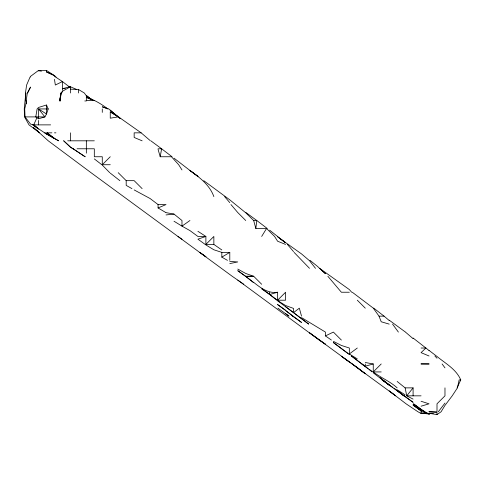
<?xml version="1.0" encoding="UTF-8"?>
<svg xmlns="http://www.w3.org/2000/svg" width="485" height="485" viewBox="0 0 485 485"><rect width="100%" height="100%" fill="white"/><g stroke="black" fill="none" stroke-linecap="round" stroke-linejoin="round"><path stroke-width="0.73" d="M61.007 92.993L60.158 100.965L61.007 92.993L62.432 91.265L70.404 86.754L76.381 89.343M285.58 244.416L277.614 241.233L274.583 236.45L266.556 228.477L255.844 228.477L256.795 220.511L245.956 212.539M26.366 103.863L26.16 100.965L27.336 92.993L30.555 87.051L27.669 92.993M181.978 169.944L178.68 164.724L171.466 156.752L160.208 156.752L161.62 148.78L150.835 140.814M61.177 92.993L59.346 100.965L60.783 95.891M48.221 108.937L46.493 114.011L44.917 116.903L38.521 118.795L35.769 116.903L37.115 108.937L38.521 107.458L46.493 105.002L48.221 108.937L38.521 108.937L38.521 118.795M457.1 387.873L460.75 379.9C456.227 369.206 445.551 363.55 437.003 356.475L429.031 350.4M38.521 129.174L33.714 124.875L36.987 117.57M261.67 236.45L266.556 228.477M61.601 92.993L62.432 91.689M444.975 403.077L438.313 411.777M397.154 381.446L405.127 387.873L413.093 387.873L406.745 395.839L413.093 399.106M77.048 148.78L94.314 148.78L94.314 156.752L102.28 156.752L102.28 164.724L110.253 156.752M213.855 244.416L205.889 244.416L213.855 236.45L213.855 244.416L221.827 249.957M277.614 300.203L285.58 292.237L285.58 300.203L277.614 300.203L277.614 292.237C268.369 293.789 260.53 287.829 253.703 282.385M381.216 363.962L373.25 371.928C380.919 377.821 390.019 381.295 397.154 387.873M41.419 71.077L38.521 70.422L30.555 76.357L30.555 77.054L30.058 77.054L26.62 85.027L25.462 92.993L25.547 100.965L25.814 92.993L24.25 108.937L24.541 116.903L28.991 124.875L39.624 132.841L33.398 127.61L38.521 131.896M357.306 358.906L349.339 353.965L357.306 348.024M189.95 220.511L181.978 226.137L174.006 221.227M430.48 413.341L429.031 413.311L437.003 414.578L441.095 411.777L444.975 405.405L452.208 395.839L457.434 387.873L459.143 379.9L460.75 379.9M227.465 260.354L221.827 257.135L229.793 252.388L229.793 260.354M301.518 317.584L325.429 332.086L325.429 335.911L333.395 332.086L341.367 340.052M158.068 204.567L158.068 207.95L166.04 204.567L158.068 204.567L150.095 198.529L134.157 189.92M425.412 413.353L421.065 413.147L429.031 414.026L430.292 413.523M420.453 410.225L413.093 405.157L421.065 410.795L413.093 404.399L422.368 411.777L429.031 413.984L430.419 413.432M429.031 413.85L430.31 413.39M421.065 406.206L429.031 403.811L421.065 401.265M277.614 292.237L269.642 294.522L261.67 288.86M381.216 371.928L373.25 371.928L373.25 363.962L365.278 366.193L365.278 363.962M430.48 413.426L429.031 413.79L424.496 411.777L413.523 403.811L421.065 409.395L425.054 411.777M229.793 263.573L237.765 261.942L229.793 261.421M65.329 88.367L62.432 88.737L70.404 86.591L70.404 92.993M166.04 214.934L174.006 214.085L181.978 220.511L181.978 226.137L189.95 230.599L197.916 236.45L205.889 236.45L205.889 244.416M46.493 70.434L46.493 71.962L54.459 75.624L46.493 70.434L38.521 70.901L38.521 70.422M261.67 284.265L253.703 276.298L245.731 276.365L253.703 282.567M319.233 340.052L325.429 344.211L309.491 332.771L395.681 395.839L389.188 390.91L406.06 403.811L417.961 411.777L421.065 413.414L433.384 413.517M253.703 276.28L245.731 276.298L253.703 276.298L245.731 273.467L237.765 269.072M26.16 100.965L26.578 100.965L24.711 108.937L25.05 116.903L30.555 124.099L33.714 124.875L50.616 124.875M84.772 100.965L86.342 100.965M25.05 116.903L44.917 116.903L38.521 108.937L46.493 114.011L46.493 105.002M46.493 132.841L51.919 132.841M54.459 132.841L55.933 132.841M150.095 140.511L141.153 132.841L134.157 132.841L134.157 137.461L142.129 140.814M67.712 140.814L94.314 140.814M158.068 148.78L161.62 148.78L172.042 156.752M102.28 164.724L110.253 164.724M118.219 172.69L126.191 180.662L134.157 180.662L142.129 188.629M253.703 220.511L256.795 220.511L267.223 228.477M205.889 244.937L213.855 249.775L221.827 252.388L229.793 252.388M349.339 292.237L341.367 292.237L327.89 276.298M373.311 308.175L379.015 316.141L384.047 316.141L389.188 320.476M421.065 348.024L425.909 348.024L429.031 350.534M421.065 395.839L406.745 395.839L405.127 387.873M429.031 411.777L437.003 411.777L437.003 403.811L444.975 395.839L444.975 387.873M94.314 100.492L86.342 100.377L86.342 96.545L93.696 100.625M70.404 89.185L78.37 89.428L84.311 92.993L86.342 95.781L91.319 99.667M427.582 413.456L429.031 413.523M166.04 212.654L174.006 214.085M365.278 362.507L373.25 363.962M389.188 324.113L381.216 321.773L379.015 316.141M429.031 355.99L421.065 352.643L425.909 348.024L413.093 338.021M46.493 71.962L54.459 75.539L56.06 77.054M91.653 99.777L86.342 97.394C94.296 99.637 101.335 104.039 107.906 108.937L102.28 106.809L108.725 108.937L117.649 116.424L110.253 110.15M333.395 341.349L341.367 345.447L349.339 348.024L349.339 353.965M131.944 188.629L126.191 185.385L126.191 180.662M54.459 138.443L47.075 132.841L54.459 138.431L58.624 140.814L46.493 134.078L38.521 128.749M46.493 133.999L44.881 132.841L54.459 138.613M86.342 96.545L91.374 99.492M158.068 207.95L165.809 212.539M118.789 117.364L120.498 118.698L118.219 116.903L110.253 118.188L110.253 111.902L118.219 116.655M277.614 300.567L285.58 305.514L293.552 308.43L293.552 312.631L308.696 324.113L285.58 306.659M110.253 111.902L117.606 116.521M397.154 389.788L405.127 394.796M197.916 231.303L205.889 236.45L197.916 239.166L205.173 244.416M55.617 77.054L62.432 81.553L69.858 87.276M32.574 124.875L37.927 128.489M392.911 387.454L382.053 379.9L389.188 384.999L380.076 377.542M118.558 116.903L141.153 132.841M86.342 95.781L92.732 100.165M405.127 331.843L389.188 320.155M349.339 362.04L341.367 356.22L357.306 367.509L365.278 373.789L352.134 363.962M352.292 292.237L373.25 308.102M237.765 280.118L319.221 340.052M243.773 284.265L232.236 276.298L91.016 172.69L48.251 140.814L38.521 132.017M325.429 335.911L331.394 340.052M277.614 236.886L301.518 253.916L309.491 260.694L315.505 268.326M203.742 180.662L229.793 199.85L245.731 212.782L253.661 220.511M394.135 388.297L397.154 390.419M245.671 276.298L237.765 270.678L245.519 276.298M365.278 366.533L368.2 368.606M369.37 369.437L372.298 371.516M293.552 316.784L301.518 322.44L285.58 310.515L293.552 316.784L292.691 316.141M404.072 395.839L413.093 402.314L389.188 385.066L373.25 372.813M177.995 236.45L181.978 239.275M277.917 308.175L288.981 316.141L285.58 313.625M213.855 196.601C209.665 184.973 199.571 177.431 189.95 170.477L197.916 176.346M262.246 288.921L266.253 291.818M351.225 355.99L364.708 366.102L351.576 355.99M279.318 238.147L285.58 242.755L269.642 230.181M192.848 172.69L197.916 176.437M373.796 308.175L384.047 316.141M270.236 294.856L277.347 300.203M277.614 300.815L293.552 312.631L299.33 308.175L301.518 316.141M348.2 353.504L333.395 342.549L349.339 354.632M372.171 371.928L361.865 363.962M266.798 292.237L269.642 294.443M174.006 158.158L192.824 172.69M94.314 158.91L101.826 164.724M33.35 124.875L37.375 127.985M110.253 173.109L119.862 180.662M245.731 276.468L253.703 282.7M276.868 300.203L269.642 294.522L269.642 292.237M405.127 396.639L397.154 390.57L403.853 395.839L398.828 391.777M310.012 260.354L317.457 266.362L325.429 273.692L319.609 268.326L349.339 289.575L351.698 292.237M33.714 124.875L36.921 127.555M86.342 95.345L91.319 99.558M405.442 332.086L413.093 338.663M357.306 300.203L365.278 308.175M309.491 268.326L294.092 252.388M245.731 220.511L237.765 212.539L230.969 204.567M102.28 165.082L109.749 172.69M434.869 355.99L437.003 358.221M429.031 411.753L437.003 412.48L437.003 414.578M224.61 196.601L229.793 202.651M287.393 244.416L293.552 251.624M398.385 332.086L392.559 324.113M442.102 363.962L444.975 367.866M158.068 149.392L160.208 156.752M253.703 220.639L255.844 228.477M54.459 79.328L55.338 85.027L62.432 81.553L62.432 90.325M429.031 413.244L429.031 413.984M421.065 410.649L421.065 413.414M413.093 387.873L413.093 395.839M221.827 252.388L221.827 257.135M102.28 108.937L102.28 112.399M86.342 140.814L86.342 153.175M78.37 89.428L78.37 92.993M70.404 132.841L70.404 140.814M54.459 75.539L54.459 76.727M38.521 120.468L38.521 124.875M421.065 363.932L429.031 363.962L421.065 363.932M199.765 252.388L205.889 256.759L199.765 252.388M72.999 148.78L70.404 147.113L63.705 140.814L70.404 147.113L72.999 148.78M85.124 156.752L73.114 148.78L85.124 156.752M285.58 310.345L277.614 304.58L285.58 310.345M389.188 384.981L382.483 379.9L389.188 384.999"/></g></svg>
